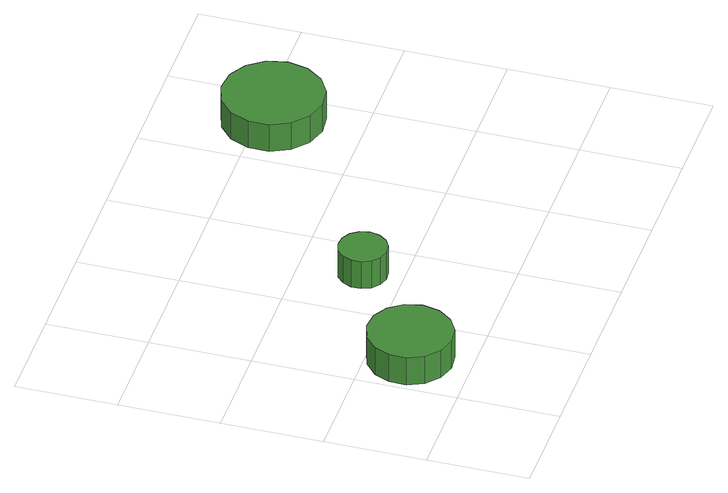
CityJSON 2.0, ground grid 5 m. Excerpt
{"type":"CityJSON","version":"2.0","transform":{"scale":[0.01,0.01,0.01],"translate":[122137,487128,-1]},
"CityObjects":{
"tree1":{"type":"SolitaryVegetationObject","attributes":{"function":"something"},"geometry":[{"type":"MultiSurface","lod":"1","boundaries":[[[0,1,2,3,4,5,6,7,8,9,10,11,12,13,14]],[[15,16,17,18,19,20,21,22,23,24,25,26,27,28,29]],[[0,29,28,1]],[[1,28,27,2]],[[2,27,26,3]],[[3,26,25,4]],[[4,25,24,5]],[[5,24,23,6]],[[6,23,22,7]],[[7,22,21,8]],[[8,21,20,9]],[[9,20,19,10]],[[10,19,18,11]],[[11,18,17,12]],[[12,17,16,13]],[[13,16,15,14]],[[14,15,29,0]]]}]},
"tree2":{"type":"SolitaryVegetationObject","attributes":{"function":"something"},"geometry":[{"type":"MultiSurface","lod":"1","boundaries":[[[30,31,32,33,34,35,36,37,38,39,40,41,42,43,44]],[[45,46,47,48,49,50,51,52,53,54,55,56,57,58,59]],[[30,59,58,31]],[[31,58,57,32]],[[32,57,56,33]],[[33,56,55,34]],[[34,55,54,35]],[[35,54,53,36]],[[36,53,52,37]],[[37,52,51,38]],[[38,51,50,39]],[[39,50,49,40]],[[40,49,48,41]],[[41,48,47,42]],[[42,47,46,43]],[[43,46,45,44]],[[44,45,59,30]]]}]},
"tree3":{"type":"SolitaryVegetationObject","attributes":{"function":"something"},"geometry":[{"type":"MultiSurface","lod":"1","boundaries":[[[60,61,62,63,64,65,66,67,68,69,70,71,72,73,74]],[[75,76,77,78,79,80,81,82,83,84,85,86,87,88,89]],[[60,89,88,61]],[[61,88,87,62]],[[62,87,86,63]],[[63,86,85,64]],[[64,85,84,65]],[[65,84,83,66]],[[66,83,82,67]],[[67,82,81,68]],[[68,81,80,69]],[[69,80,79,70]],[[70,79,78,71]],[[71,78,77,72]],[[72,77,76,73]],[[73,76,75,74]],[[74,75,89,60]]]}]}
},
"vertices":[
[446,300,254],[428,385,254],[377,455,254],[303,498,254],[216,507,254],[134,480,254],[70,422,254],[35,343,254],[35,257,254],[70,178,254],[134,120,254],[216,93,254],[303,102,254],[377,145,254],[428,215,254],[428,215,97],[377,145,97],[303,102,97],[216,93,97],[134,120,97],[70,178,97],[35,257,97],[35,343,97],[70,422,97],[134,480,97],[216,507,97],[303,498,97],[377,455,97],[428,385,97],[446,300,97],
[918,697,254],[907,745,254],[879,785,254],[836,809,254],[787,814,254],[740,799,254],[704,766,254],[684,721,254],[684,672,254],[704,627,254],[740,594,254],[787,579,254],[836,584,254],[879,609,254],[907,649,254],[907,649,98],[879,609,98],[836,584,98],[787,579,98],[740,594,98],[704,627,98],[684,672,98],[684,721,98],[704,766,98],[740,799,98],[787,814,98],[836,809,98],[879,785,98],[907,745,98],[918,697,98],
[2067,1436,254],[2045,1536,254],[1985,1619,254],[1896,1671,254],[1793,1682,254],[1695,1650,254],[1619,1581,254],[1577,1487,254],[1577,1384,254],[1619,1290,254],[1695,1221,254],[1793,1189,254],[1896,1200,254],[1985,1252,254],[2045,1335,254],[2045,1335,99],[1985,1252,99],[1896,1200,99],[1793,1189,99],[1695,1221,99],[1619,1290,99],[1577,1384,99],[1577,1487,99],[1619,1581,99],[1695,1650,99],[1793,1682,99],[1896,1671,99],[1985,1619,99],[2045,1536,99],[2067,1436,99]
]}
